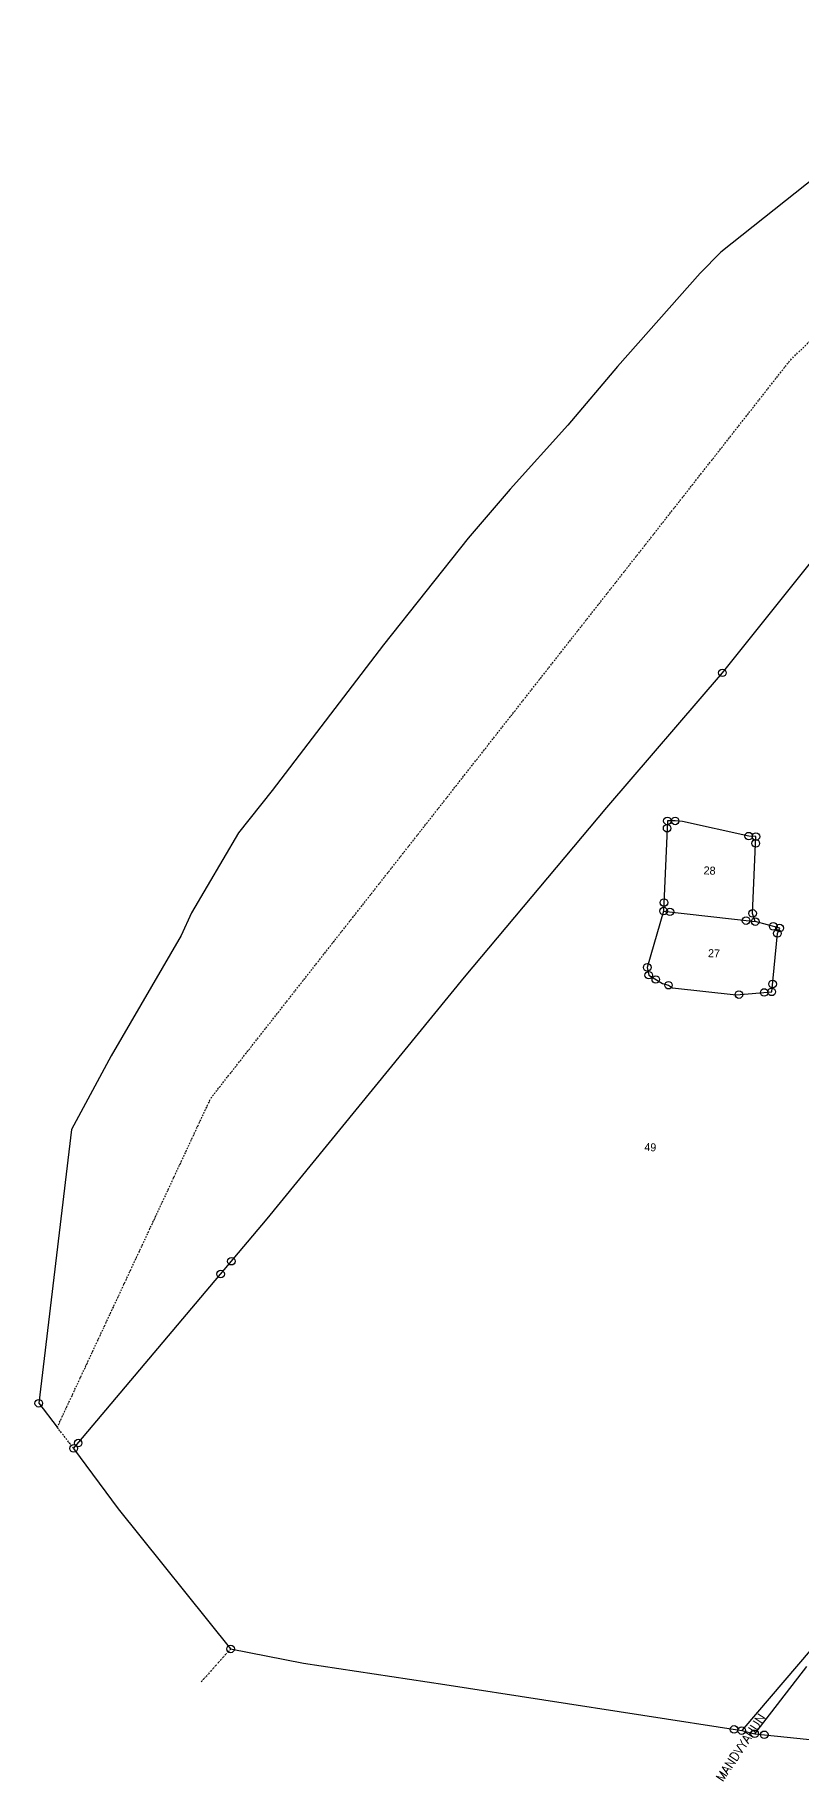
# Model space of a CAD drawing. Header units: metres. Extents: x 281075 to 283620, y 2079950 to 2082319.
# Drawn here: x 281075 to 281926, y 2080259 to 2082197 of the extents above; entities that cross this region are included whole.
import ezdxf
from ezdxf.enums import TextEntityAlignment as Align

# ---------------------------------------------------------------- set-up
doc = ezdxf.new("R2010")
doc.units = ezdxf.units.M
doc.header["$LTSCALE"] = 0.3
doc.header["$MEASUREMENT"] = 0
doc.linetypes.add('DASHDOT', pattern=[1, 0.5, -0.25, 0, -0.25])
doc.linetypes.add('DIVIDE', pattern=[1.25, 0.5, -0.25, 0, -0.25, 0, -0.25])
for name, color, linetype in [('POLY_PARCEL', 6, 'Continuous'), ('POLY_ROAD', 30, 'Continuous'), ('POLY_WATER', 4, 'Continuous'), ('TEXT_MAPOUT', 7, 'Continuous'), ('TEXT_PARCEL', 7, 'Continuous'), ('V_BOUND_LINE', 7, 'Continuous'), ('V_BOUND_STREAM_LINE', 7, 'DASHDOT'), ('V_DIVIDE_LINE', 7, 'DIVIDE')]:
    doc.layers.add(name, color=color, linetype=linetype)
doc.styles.get("Standard").update_dxf_attribs({"font": 'simplex.shx'})
doc.styles.add('TEXT_MAP', font='')
doc.styles.get('TEXT_MAP').set_extended_font_data('Kruti Dev 050')

msp = doc.modelspace()

# ---------------------------------------------------------------- linework, layer by layer
for centre in [(281838.3, 2081488.7), (281777, 2081316.3), (281777.3, 2081324.3), (281785.9, 2081324.3), (281867.5, 2081307.5), (281875.6, 2081307), (281875.3, 2081299.5), (281773.5, 2081233.8), (281773.1, 2081224.3), (281780.1, 2081223.5), (281864.6, 2081213.7), (281871.9, 2081221.8), (281874.8, 2081212.6), (281894.8, 2081207.4), (281899.3, 2081199.6), (281901.9, 2081205.5), (281754.9, 2081161.9), (281756.6, 2081153.2), (281764.4, 2081148.4), (281778.5, 2081142.1), (281856.6, 2081131.6), (281884.7, 2081134), (281893, 2081134.7), (281894, 2081143.4), (281281.4, 2080821.6), (281293.4, 2080835.8), (281079.5, 2080678.2), (281118.3, 2080628.1), (281123.3, 2080634), (281292.5, 2080405.6), (281851.3, 2080316.3), (281859.8, 2080315), (281874.2, 2080311.4), (281884.8, 2080310.3)]:
    msp.add_circle(centre, 4.2)
at = {"layer": 'POLY_PARCEL'}
for p, q in [((281777.3, 2081324.3), (281773.1, 2081224.3)), ((281785.9, 2081324.3), (281777.3, 2081324.3)), ((281794.1, 2081323.7), (281785.9, 2081324.3)), ((281867.5, 2081307.5), (281794.1, 2081323.7)), ((281875.6, 2081307), (281867.5, 2081307.5)), ((281871.9, 2081221.8), (281875.6, 2081307)), ((281773.1, 2081224.3), (281754.9, 2081161.9)), ((281773.1, 2081224.3), (281874.8, 2081212.6)), ((281874.8, 2081212.6), (281871.9, 2081221.8)), ((281901.9, 2081205.5), (281874.8, 2081212.6)), ((281893, 2081134.7), (281899.3, 2081199.6)), ((281899.3, 2081199.6), (281901.9, 2081205.5)), ((281754.9, 2081161.9), (281756.6, 2081153.2)), ((281756.6, 2081153.2), (281771.9, 2081144.1)), ((281771.9, 2081144.1), (281778.5, 2081142.1)), ((281778.5, 2081142.1), (281782.8, 2081139)), ((281782.8, 2081139), (281853.6, 2081131.3)), ((281853.6, 2081131.3), (281893, 2081134.7))]:
    msp.add_line(p, q, dxfattribs=at)
at = {"layer": 'POLY_ROAD'}
for p, q in [((281937.9, 2080406.6), (281859.8, 2080315)), ((281874.2, 2080311.4), (281932, 2080386.1))]:
    msp.add_line(p, q, dxfattribs=at)
at = {"layer": 'POLY_WATER'}
for p, q in [((282097.5, 2082163), (281836.5, 2081955.5)), ((281836.5, 2081955.5), (281813.5, 2081932.3)), ((281813.5, 2081932.3), (281721.8, 2081828.8)), ((281721.8, 2081828.8), (281666.8, 2081763.7)), ((281666.8, 2081763.7), (281602.9, 2081692.6)), ((281602.9, 2081692.6), (281556, 2081638)), ((281838.3, 2081488.7), (281962.6, 2081644.2)), ((281556, 2081638), (281462.1, 2081519.7)), ((281462.1, 2081519.7), (281338.7, 2081358.2)), ((281710, 2081339.2), (281838.3, 2081488.7)), ((281338.7, 2081358.2), (281301.3, 2081311.3)), ((281551.9, 2081151), (281710, 2081339.2)), ((281301.3, 2081311.3), (281249.1, 2081222.3)), ((281249.1, 2081222.3), (281237.7, 2081197.4)), ((281237.7, 2081197.4), (281159.8, 2081063.6)), ((281333, 2080882.9), (281551.9, 2081151)), ((281159.8, 2081063.6), (281115.8, 2080981.9)), ((281115.8, 2080981.9), (281079.5, 2080678.2)), ((281118.3, 2080628.1), (281333, 2080882.9)), ((281079.5, 2080678.2), (281100.1, 2080651.5))]:
    msp.add_line(p, q, dxfattribs=at)
at = {"layer": 'V_BOUND_LINE'}
for p, q in [((281118.3, 2080628.1), (281167.6, 2080561.2)), ((281167.6, 2080561.2), (281292.5, 2080405.6)), ((281292.5, 2080405.6), (281373.5, 2080389.6)), ((281373.5, 2080389.6), (281530.3, 2080366)), ((281530.3, 2080366), (281859.8, 2080315)), ((281859.8, 2080315), (281874.2, 2080311.4)), ((281874.2, 2080311.4), (282093.7, 2080288.7))]:
    msp.add_line(p, q, dxfattribs=at)
at = {"layer": 'V_BOUND_STREAM_LINE', "ltscale": 10}
for p, q in [((281914.1, 2081836.2), (282285.7, 2082196.6)), ((281270.6, 2081016.8), (281914.1, 2081836.2)), ((281100.1, 2080651.5), (281270.6, 2081016.8)), ((281118.3, 2080628.1), (281100.1, 2080651.5))]:
    msp.add_line(p, q, dxfattribs=at)
at = {"layer": 'V_DIVIDE_LINE', "ltscale": 10}
msp.add_line((281292.5, 2080405.6), (281259.8, 2080369), dxfattribs=at)

# ---------------------------------------------------------------- texts
at = {"layer": 'TEXT_MAPOUT'}
msp.add_text('MANDVYAHUN', height=9.87, rotation=56.2617, dxfattribs=at).set_placement((281838.6, 2080257.5))
at = {"layer": 'TEXT_PARCEL', "style": 'TEXT_MAP'}
for s, p in [('28', (281824.1, 2081269.3)), ('27', (281829, 2081177.5)), ('49', (281758.3, 2080962.3))]:
    msp.add_text(s, height=8.88, rotation=357.7935, dxfattribs=at).set_placement(p, align=Align.MIDDLE)

doc.saveas('drawing.dxf')
